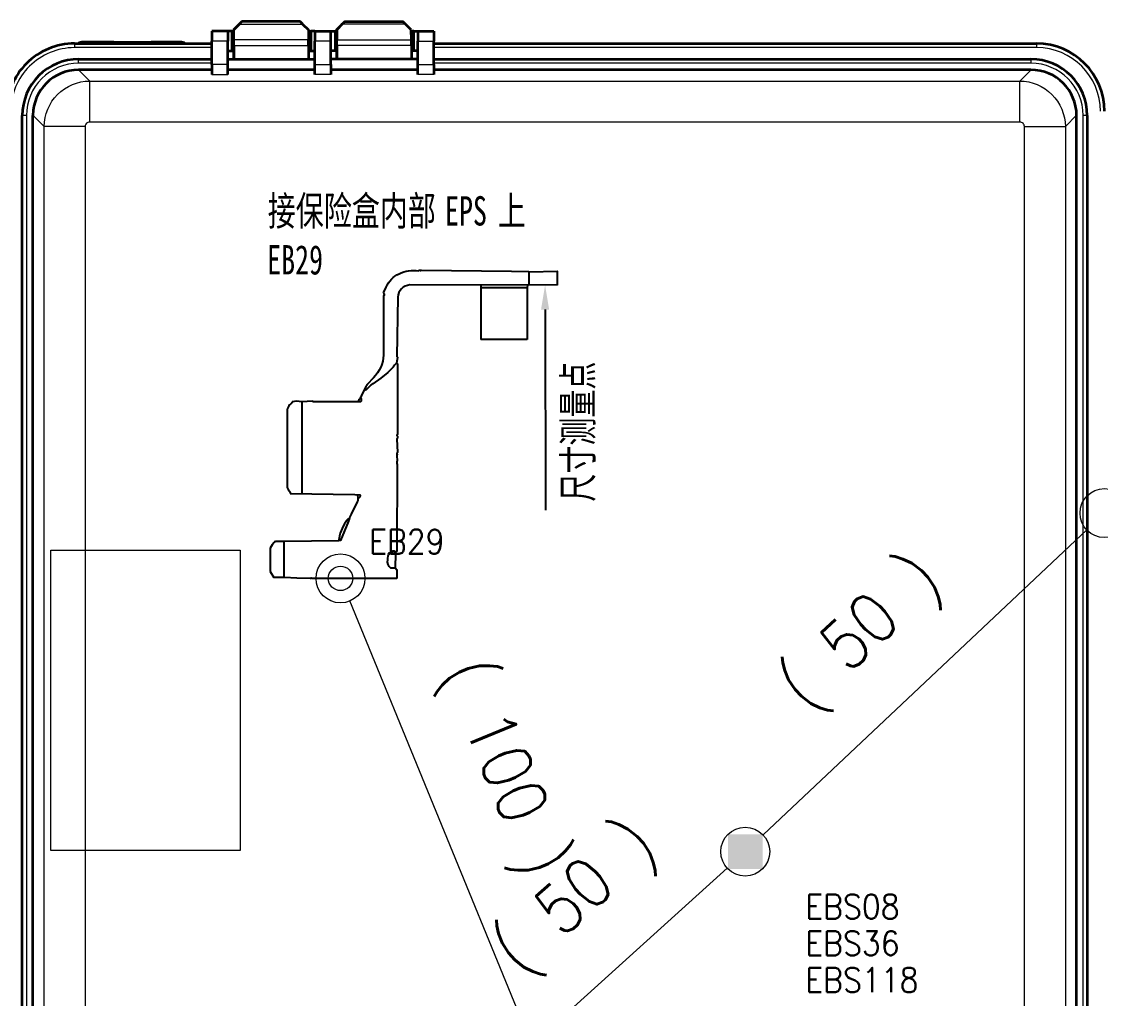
# Model space of a CAD drawing. Header units: inches. Extents: x 47316 to 59086, y 3141 to 11743.
# Drawn here: x 53624 to 53734.3, y 9745.3 to 9845.2 of the extents above; entities that cross this region are included whole.
import ezdxf

# ---------------------------------------------------------------- set-up
doc = ezdxf.new("R2010")
doc.units = ezdxf.units.IN
doc.header["$MEASUREMENT"] = 0
doc.styles.add('MtX_SimHei', font='')
doc.styles.add('MtX_STFangsong', font='')
doc.styles.get("Standard").update_dxf_attribs({"font": ''})
doc.styles.get('MtX_SimHei').set_extended_font_data('SimHei')
doc.styles.get('MtX_STFangsong').set_extended_font_data('STFangsong')
doc.styles.get('Standard').set_extended_font_data('SimSun')
doc.linetypes.add('_VH_UNTAPED', pattern='A,0.0001,[17,VeSys.shx,S=0.1,R=0,X=0,Y=0],-0.4', length=0.4001)

# ---------------------------------------------------------------- blocks, each defined once
blk = doc.blocks.new('3835D1078AAB')
at = {"lineweight": 35}
for p, q in [((-43.321, 6.125), (-43.321, 134.75)), ((-42.411, 134.75), (-42.411, 6.125)), ((46.489, 134.75), (46.489, 6.125)), ((47.399, 134.75), (47.399, 6.125)), ((46.489, 6.114), (46.489, 6.125)), ((-38.526, 2.24), (12.343, 2.24)), ((12.343, 1.795), (12.343, 2.644)), ((13.708, 2.644), (13.708, 1.795)), ((13.708, 2.24), (21.11, 2.24)), ((21.11, 1.795), (21.11, 2.644)), ((22.475, 2.644), (22.475, 1.795)), ((22.475, 2.24), (29.878, 2.24)), ((29.878, 2.644), (29.878, 1.795)), ((31.243, 1.795), (31.243, 2.644)), ((31.243, 2.24), (42.604, 2.24)), ((42.604, 2.24), (42.615, 2.24)), ((12.343, 1.33), (-38.526, 1.33)), ((12.343, 1.795), (12.343, -0.19)), ((13.708, 1.795), (13.708, -0.19)), ((13.708, 1.33), (21.11, 1.33)), ((14.253, 0.176), (14.253, 1.33)), ((14.253, 0.176), (14.253, 1.33)), ((20.605, 0.174), (20.605, 1.33)), ((20.605, 0.174), (20.606, 1.33)), ((20.629, -1.174), (20.629, 1.33)), ((20.629, -1.174), (20.63, 1.33)), ((21.11, 1.795), (21.11, -0.19)), ((22.475, 1.795), (22.475, -0.19)), ((29.878, 1.33), (22.475, 1.33)), ((23.019, 0.174), (23.02, 1.33)), ((23.02, 0.174), (23.02, 1.33)), ((29.372, 0.172), (29.372, 1.33)), ((29.372, 0.172), (29.372, 1.33)), ((29.396, -1.176), (29.396, 1.33)), ((29.396, -1.176), (29.397, 1.33)), ((29.878, 1.795), (29.878, -0.19)), ((31.243, 1.795), (31.243, -0.19)), ((42.604, 1.33), (31.243, 1.33)), ((12.343, 0), (-39.016, 0)), ((13.708, 0.63), (14.058, 0.63)), ((14.058, 0.63), (14.253, 0.63)), ((14.058, 0.63), (14.058, -1.05)), ((20.63, 0.63), (20.76, 0.63)), ((20.76, 0.63), (21.11, 0.63)), ((20.76, -1.05), (20.76, 0.63)), ((22.825, 0.63), (22.475, 0.63)), ((23.02, 0.63), (22.825, 0.63)), ((22.825, -1.05), (22.825, 0.63)), ((29.528, 0.63), (29.396, 0.63)), ((29.878, 0.63), (29.528, 0.63)), ((29.528, 0.63), (29.528, -1.05)), ((42.954, 0), (31.243, 0)), ((12.343, -1.05), (12.343, -0.19)), ((13.708, -1.05), (13.708, -0.19)), ((14.255, -0.306), (14.264, -1.172)), ((14.255, -0.306), (14.264, -1.172)), ((20.616, -1.174), (20.607, -0.308)), ((21.11, -0.19), (21.11, -1.05)), ((22.475, -1.05), (22.475, -0.19)), ((23.031, -1.174), (23.022, -0.308)), ((23.031, -1.174), (23.022, -0.308)), ((29.374, -0.31), (29.383, -1.176)), ((29.878, -1.05), (29.878, -0.19)), ((31.243, -1.05), (31.243, -0.19)), ((33.932, -0.128), (35.227, -0.128)), ((33.932, -0.128), (35.227, -0.128)), ((35.227, -0.128), (35.581, -0.128)), ((35.227, -0.128), (35.581, -0.128)), ((35.581, -0.128), (35.616, -0.128)), ((35.581, -0.128), (35.616, -0.128)), ((35.616, -0.128), (36.287, -0.128)), ((35.616, -0.128), (36.265, -0.128)), ((36.261, 0), (36.261, -0.128)), ((36.261, 0), (36.261, -0.128)), ((36.261, -0.128), (36.351, -0.128)), ((36.261, -0.128), (36.351, -0.128)), ((39.663, -0.129), (36.351, -0.128)), ((39.663, -0.129), (36.351, -0.128)), ((39.663, -0.129), (39.761, -0.129)), ((39.663, -0.129), (39.761, -0.129)), ((39.761, -0.129), (39.816, -0.129)), ((39.761, -0.129), (39.816, -0.129)), ((39.816, -0.129), (39.977, -0.129)), ((39.816, -0.129), (40.483, -0.13)), ((40.48, 0), (40.48, -0.13)), ((40.48, -0.13), (40.826, -0.13)), ((40.481, 0), (40.481, -0.13)), ((40.481, -0.13), (40.827, -0.13)), ((40.826, -0.13), (40.976, -0.13)), ((40.827, -0.13), (42.122, -0.13)), ((42.227, -0.13), (42.121, -0.13)), ((42.228, -0.13), (42.122, -0.13)), ((13.708, -1.05), (12.343, -1.05)), ((14.058, -1.05), (13.708, -1.05)), ((14.058, -1.05), (14.263, -1.05)), ((14.264, -1.172), (14.751, -1.654)), ((14.264, -1.172), (14.751, -1.654)), ((20.139, -1.656), (20.616, -1.174)), ((20.629, -1.174), (20.282, -1.523)), ((20.629, -1.174), (20.283, -1.523)), ((20.616, -1.174), (20.629, -1.174)), ((20.629, -1.05), (20.76, -1.05)), ((21.11, -1.05), (20.76, -1.05)), ((22.475, -1.05), (21.11, -1.05)), ((22.475, -1.05), (22.825, -1.05)), ((23.029, -1.05), (22.825, -1.05)), ((23.518, -1.657), (23.031, -1.174)), ((23.518, -1.657), (23.031, -1.174)), ((29.383, -1.176), (28.906, -1.658)), ((29.049, -1.526), (29.396, -1.176)), ((29.05, -1.526), (29.396, -1.176)), ((29.396, -1.176), (29.383, -1.176)), ((29.528, -1.05), (29.396, -1.05)), ((29.528, -1.05), (29.878, -1.05)), ((29.878, -1.05), (31.243, -1.05)), ((19.926, -1.873), (14.974, -1.872)), ((19.927, -1.873), (14.975, -1.872)), ((19.928, -1.873), (19.926, -1.873)), ((19.929, -1.873), (19.927, -1.873)), ((23.741, -1.874), (28.693, -1.876)), ((23.742, -1.874), (28.694, -1.876)), ((28.693, -1.876), (28.695, -1.876)), ((28.694, -1.876), (28.696, -1.876))]:
    blk.add_line(p, q, dxfattribs=at)
at = {"lineweight": 13}
for p, q in [((-42.971, 134.75), (-42.971, 6.125)), ((47.049, 6.125), (47.049, 134.75)), ((-41.456, 7.069), (-41.456, 133.806)), ((-37.966, 133.806), (-37.966, 7.069)), ((42.043, 7.069), (42.043, 133.806)), ((45.533, 133.806), (45.533, 7.069)), ((-41.456, 7.069), (-42.411, 6.114)), ((-37.966, 7.069), (-41.456, 7.069)), ((-37.582, 6.686), (41.659, 6.686)), ((-37.582, 6.686), (-37.582, 3.196)), ((41.659, 6.686), (41.659, 3.196)), ((42.043, 7.069), (45.533, 7.069)), ((45.533, 7.069), (46.489, 6.114)), ((-43.321, 6.125), (-42.971, 6.125)), ((47.049, 6.125), (47.399, 6.125)), ((-38.538, 2.24), (-37.582, 3.196)), ((41.659, 3.196), (-37.582, 3.196)), ((42.615, 2.24), (41.659, 3.196)), ((12.343, 2.644), (13.708, 2.644)), ((21.11, 2.644), (22.475, 2.644)), ((31.243, 2.644), (29.878, 2.644)), ((-38.526, 1.68), (12.343, 1.68)), ((-38.526, 1.33), (-38.526, 1.68)), ((13.708, 1.795), (12.343, 1.795)), ((22.475, 1.795), (21.11, 1.795)), ((29.878, 1.795), (31.243, 1.795)), ((31.243, 1.68), (42.604, 1.68)), ((42.604, 1.68), (42.604, 1.33)), ((-39.016, 0.35), (12.343, 0.35)), ((-39.016, 0.35), (-39.016, 0)), ((14.253, 0.176), (20.605, 0.174)), ((29.372, 0.172), (23.02, 0.174)), ((31.243, 0.35), (42.954, 0.35)), ((42.954, 0), (42.954, 0.35)), ((13.708, -0.19), (12.343, -0.19)), ((20.607, -0.308), (14.255, -0.306)), ((21.11, -0.19), (22.475, -0.19)), ((23.022, -0.308), (29.374, -0.31)), ((29.878, -0.19), (31.243, -0.19)), ((35.227, -0.128), (35.227, 0)), ((35.581, 0), (35.581, -0.128)), ((35.616, 0), (35.616, -0.128)), ((39.761, 0), (39.761, -0.129)), ((39.816, 0), (39.816, -0.129)), ((40.827, 0), (40.827, -0.13)), ((14.751, -1.654), (20.139, -1.656)), ((28.906, -1.658), (23.518, -1.657))]:
    blk.add_line(p, q, dxfattribs=at)
for points in [[(-40.314, 4.337), (-40.568, 4.619), (-40.794, 4.924), (-40.989, 5.25), (-41.152, 5.594), (-41.281, 5.95), (-41.376, 6.317), (-41.435, 6.691), (-41.456, 7.069)], [(45.533, 7.069), (45.512, 6.69), (45.453, 6.315), (45.358, 5.947), (45.228, 5.59), (45.065, 5.248), (44.87, 4.923), (44.645, 4.618), (44.391, 4.337)], [(-37.582, 3.196), (-37.961, 3.217), (-38.337, 3.276), (-38.705, 3.371), (-39.062, 3.501), (-39.404, 3.664), (-39.729, 3.859), (-40.033, 4.084), (-40.314, 4.337)], [(44.391, 4.337), (44.11, 4.083), (43.804, 3.857), (43.478, 3.662), (43.135, 3.499), (42.779, 3.37), (42.412, 3.275), (42.037, 3.217), (41.659, 3.196)]]:
    blk.add_lwpolyline(points, dxfattribs=at)
at = {"lineweight": 35}
for points in [[(36.351, -0.128), (36.415, -0.115), (36.464, -0.096), (36.631, 0)], [(39.376, 0), (39.541, -0.093), (39.617, -0.122), (39.663, -0.129)]]:
    blk.add_lwpolyline(points, dxfattribs=at)
at = {"lineweight": 13}
for centre, radius, start, end in [((-37.582, 7.069), 0.383, 179.92384, 270.07675), ((41.66, 7.069), 0.383, 269.92385, 0.07675), ((-39.016, 5.775), 5.425, 180, 270), ((-38.526, 6.125), 4.445, 180, 270), ((42.604, 6.125), 4.445, 270, 0.00001), ((42.954, 5.775), 5.425, 270, 0.00001)]:
    blk.add_arc(centre, radius, start, end, dxfattribs=at)
at = {"lineweight": 35}
for centre, radius, start, end in [((-39.016, 5.775), 5.775, 180, 270), ((-38.526, 6.125), 4.795, 180, 269.99999), ((-38.526, 6.125), 3.885, 180.00169, 270.00025), ((42.604, 6.125), 4.795, 270, 0.00001), ((42.604, 6.125), 3.885, 270.1675, 359.8323), ((42.954, 5.775), 5.775, 270, 0.00001), ((33.932, 0.572), 0.7, 234.85427, 269.98238), ((33.932, 0.572), 0.7, 234.85455, 269.98236), ((21.834, 5.351), 9.962, 224.67884, 226.47439), ((21.835, 5.351), 9.962, 224.67882, 226.47439), ((27.341, -8.924), 10.232, 134.73368, 136.43465), ((1.748, 16.823), 26.079, 314.19911, 315.29269), ((30.601, 5.348), 9.962, 224.67884, 226.47439), ((30.602, 5.348), 9.962, 224.67882, 226.47439), ((36.108, -8.927), 10.232, 134.73368, 136.43465), ((10.515, 16.82), 26.079, 314.19911, 315.29269)]:
    blk.add_arc(centre, radius, start, end, dxfattribs=at)
for centre, major_axis, ratio, start_param, end_param in [((14.26, 0.176), (0, 0.7), 0.011239, 1.570799, 2.330558), ((14.261, 0.176), (0, 0.7), 0.01124, 1.570799, 2.330558), ((20.613, 0.174), (0, -0.7), 0.01124, 4.712391, 5.472151), ((23.027, 0.174), (0, -0.7), 0.011239, 4.71239, 5.472151), ((23.028, 0.174), (0, -0.7), 0.01124, 4.71239, 5.472151), ((29.38, 0.172), (0, 0.7), 0.01124, 1.570797, 2.330558), ((42.122, 0.57), (0, 0.7), 0.999937, 3.141659, 3.761501), ((42.228, 0.57), (0, -0.7), 0.999937, 0.000067, 0.619989)]:
    blk.add_ellipse(centre, major_axis=major_axis, ratio=ratio, start_param=start_param, end_param=end_param, dxfattribs=at)

msp = doc.modelspace()

# ---------------------------------------------------------------- linework, layer by layer
at = {"color": 7, "lineweight": -2}
msp.add_line((53677.5, 9815.74), (53677.56, 9795.23), dxfattribs=at)
at = {"color": 0, "linetype": '_VH_UNTAPED', "lineweight": 15, "ltscale": 5}
for p, q in [((53732.87, 9793.21), (53699.78, 9762.02)), ((53675.19, 9742.86), (53657.53, 9785.94)), ((53677.99, 9742.23), (53696.11, 9758.63))]:
    msp.add_line(p, q, dxfattribs=at)
at = {"color": 0, "lineweight": 15}
for p, q in [((53626.98, 9760.41), (53626.98, 9791.12)), ((53626.98, 9791.12), (53646.32, 9791.12)), ((53646.32, 9791.12), (53646.32, 9760.41)), ((53646.32, 9760.41), (53626.98, 9760.41))]:
    msp.add_line(p, q, dxfattribs=at)
at = {"color": 0, "linetype": 'Continuous'}
for points in [[(53661, 9817.44), (53661.25, 9818.03, -0.180536), (53662.57, 9819.4, -0.147887), (53664.57, 9819.7), (53664.62, 9819.75), (53664.72, 9819.75), (53664.78, 9819.7), (53664.88, 9819.75), (53674.07, 9819.68), (53675.8, 9819.62), (53675.91, 9819.6), (53678.74, 9819.65), (53678.74, 9818.34), (53678.74, 9818.24)], [(53678.74, 9818.24), (53663.67, 9818.28), (53663.67, 9818.26, 0.360225), (53662.44, 9817.02), (53662.36, 9810.93), (53662.41, 9810.88), (53662.38, 9810.62), (53662.31, 9810.25, 0.129219), (53661.98, 9809.84), (53661.43, 9809.29), (53660.72, 9808.74), (53659.88, 9808.16, -0.09406), (53659.62, 9807.95), (53659.2, 9807.53, -0.171892), (53659, 9807.47)], [(53661, 9817.44), (53661.05, 9817.34), (53661.05, 9817.18), (53661, 9817.13), (53661, 9811.09, -0.185162), (53659.96, 9808.77), (53659.33, 9808.09), (53659.31, 9808.05, -0.122399), (53659.17, 9807.88), (53658.7, 9806.89, -0.160891), (53658.47, 9806.53), (53658.42, 9806.37)], [(53662.31, 9810.25), (53662.36, 9810.25), (53662.41, 9810.2), (53662.41, 9802.95), (53662.36, 9802.85), (53662.41, 9802.8), (53662.41, 9802.59), (53662.36, 9802.53), (53662.41, 9801.12), (53662.36, 9801.06), (53662.36, 9800.96), (53662.41, 9800.91), (53662.36, 9800.8), (53662.39, 9800.28, 0.280416), (53662.39, 9799.91), (53662.33, 9791.09, -0.958965), (53662.1, 9791.04), (53661.89, 9791.04), (53661.7, 9790.85), (53661.66, 9790.78, -0.298825), (53661.52, 9790.72)], [(53658.63, 9806.68), (53658.69, 9806.63), (53658.69, 9806.37), (53658.63, 9806.31), (53658.48, 9806.31), (53653.8, 9806.31), (53653.75, 9806.37), (53652.6, 9806.32, 0.09481), (53651.65, 9806.31)], [(53651.65, 9806.31, -0.173965), (53651.39, 9806, 0.149389), (53651.15, 9805.47), (53651.15, 9797.55), (53651.24, 9797.35), (53651.38, 9797.17, -0.168694), (53651.44, 9796.94)], [(53651.44, 9796.94), (53658.06, 9796.83), (53658.58, 9796.81, -0.519646), (53658.37, 9796.44)], [(53657.48, 9794.4), (53657.37, 9794.35), (53657.18, 9794.12), (53657.14, 9794.04, 0.122654), (53656.4, 9792.09), (53656.38, 9792.08), (53650.86, 9792.01), (53650.76, 9792.03), (53649.97, 9792.03), (53649.92, 9791.98), (53649.81, 9791.99)], [(53662.15, 9789.36), (53662.1, 9789.3), (53661.73, 9789.3, -0.272275), (53661.42, 9790.14, -0.148664), (53661.58, 9790.86), (53661.68, 9790.88)]]:
    msp.add_lwpolyline(points, format="xyb", dxfattribs=at)
for points in [[(53675.85, 9819.6), (53675.85, 9818.28)], [(53670.92, 9818.23), (53670.94, 9818.08), (53670.94, 9812.72), (53670.94, 9812.67)], [(53675.64, 9817.97), (53670.97, 9817.97)], [(53675.7, 9818.18), (53675.68, 9818.03), (53675.67, 9812.67)], [(53675.67, 9812.67), (53670.94, 9812.67)], [(53652.65, 9806.31), (53652.65, 9796.92)], [(53658.32, 9796.81), (53658.37, 9796.44), (53658.37, 9796.23), (53658.3, 9796.08), (53657.68, 9794.82), (53657.53, 9794.55), (53657.44, 9794.13), (53657.42, 9794.09), (53656.59, 9792.14), (53656.43, 9792.14)], [(53657.43, 9794.13), (53657.27, 9794.19)], [(53649.81, 9791.99), (53649.8, 9791.93), (53649.59, 9791.67), (53649.39, 9791.35), (53649.39, 9788.94), (53649.77, 9788.33)], [(53650.81, 9791.98), (53650.81, 9788.36)], [(53662.2, 9790.93), (53662.2, 9790.77), (53662.18, 9789.37), (53662.32, 9789.15), (53662.36, 9789.09), (53662.36, 9788.31), (53662.31, 9788.25), (53653.65, 9788.25), (53653.59, 9788.31), (53653.49, 9788.25), (53652.12, 9788.28), (53650.86, 9788.33), (53649.77, 9788.33)], [(53662.2, 9790.77), (53661.78, 9790.88)]]:
    msp.add_lwpolyline(points, dxfattribs=at)
at = {"color": 0, "linetype": 'Continuous', "lineweight": 15}
for centre, radius in [((53734.69, 9794.93), 2.5), ((53656.59, 9788.25), 2.5), ((53656.59, 9788.25), 1.25), ((53697.96, 9760.31), 2.5)]:
    msp.add_circle(centre, radius, dxfattribs=at)
at = {"color": 7, "lineweight": -2}
msp.add_solid([(53677.09, 9815.74), (53677.5, 9818.24), (53677.92, 9815.74)], dxfattribs=at)
at = {"color": 0, "linetype": 'Continuous', "lineweight": 15, "extrusion": (0, 0, -1)}
msp.add_solid([(-53696.19, 9762.07), (-53696.19, 9758.54), (-53699.73, 9762.07), (-53699.73, 9758.54)], dxfattribs=at)

# ---------------------------------------------------------------- block references
at = {"color": 0, "lineweight": 15, "xscale": 1.200000000000728, "yscale": 1.200000000000728, "zscale": 1.200000000000728, "rotation": 180}
msp.add_blockref('3835D1078AAB', (53680.94, 9842.94), dxfattribs=at)

# ---------------------------------------------------------------- texts
at = {"color": 0, "lineweight": 15, "width": 0.7}
for s, style, p in [('接保险盒内部', 'MtX_SimHei', (53649.15, 9824.33)), ('上', 'MtX_SimHei', (53672.67, 9824.33)), ('EPS', 'MtX_STFangsong', (53667.27, 9824.33)), ('EB29', 'MtX_SimHei', (53649.09, 9819.33))]:
    msp.add_text(s, height=3, dxfattribs=dict(at, style=style)).set_placement(p)
at = {"color": 0, "lineweight": 15, "style": 'MtX_STFangsong', "width": 0.7}
msp.add_text('尺寸测量点', height=3, rotation=90, dxfattribs=at).set_placement((53682.35, 9796.1))
at = {"color": 21, "linetype": 'Continuous', "lineweight": 15, "char_height": 2.5, "attachment_point": 1}
for s, insert, width in [('\\Fromans.shx;\\W0.9000000000;\\T1.0000000000;\\o\\lEB29', (53659.51, 9793.25), 8.5714), ('\\Fromans.shx;\\W0.9000000000;\\T1.0000000000;\\o\\lEBS08', (53704.1, 9755.94), 10.7143), ('\\Fromans.shx;\\W0.9000000000;\\T1.0000000000;\\o\\lEBS36', (53704.1, 9752.19), 10.7143), ('\\Fromans.shx;\\W0.9000000000;\\T1.0000000000;\\o\\lEBS118', (53704.1, 9748.44), 12.8571)]:
    msp.add_mtext(s, dxfattribs=dict(at, insert=insert, width=width))
at = {"color": 7, "linetype": '_VH_UNTAPED', "lineweight": 18, "ltscale": 5, "char_height": 5, "attachment_point": 1}
for s, insert, width, rotation in [('\\Fromans.shx;\\W0.9000000000;\\T1.0000000000;\\o\\l( 50 )', (53700.86, 9778.09), 23.5714, 43.3053), ('\\Fromans.shx;\\W0.9000000000;\\T1.0000000000;\\o\\l( 100 )', (53671.54, 9780.65), 27.8571, 292.285), ('\\Fromans.shx;\\W0.9000000000;\\T1.0000000000;\\o\\l( 50 )', (53671.59, 9751.21), 23.5714, 42.1536)]:
    msp.add_mtext(s, dxfattribs=dict(at, insert=insert, width=width, rotation=rotation))

doc.saveas('drawing.dxf')
